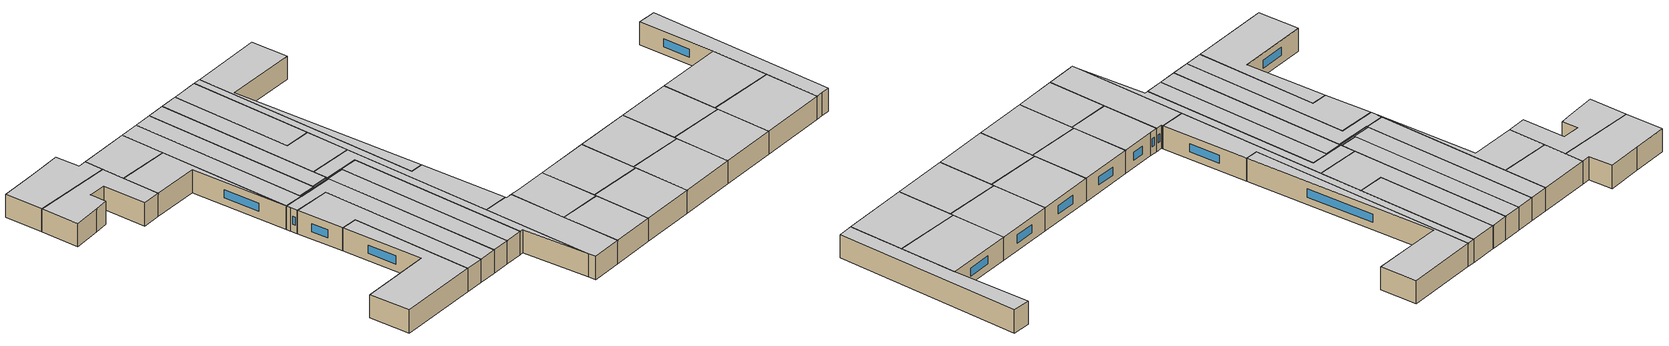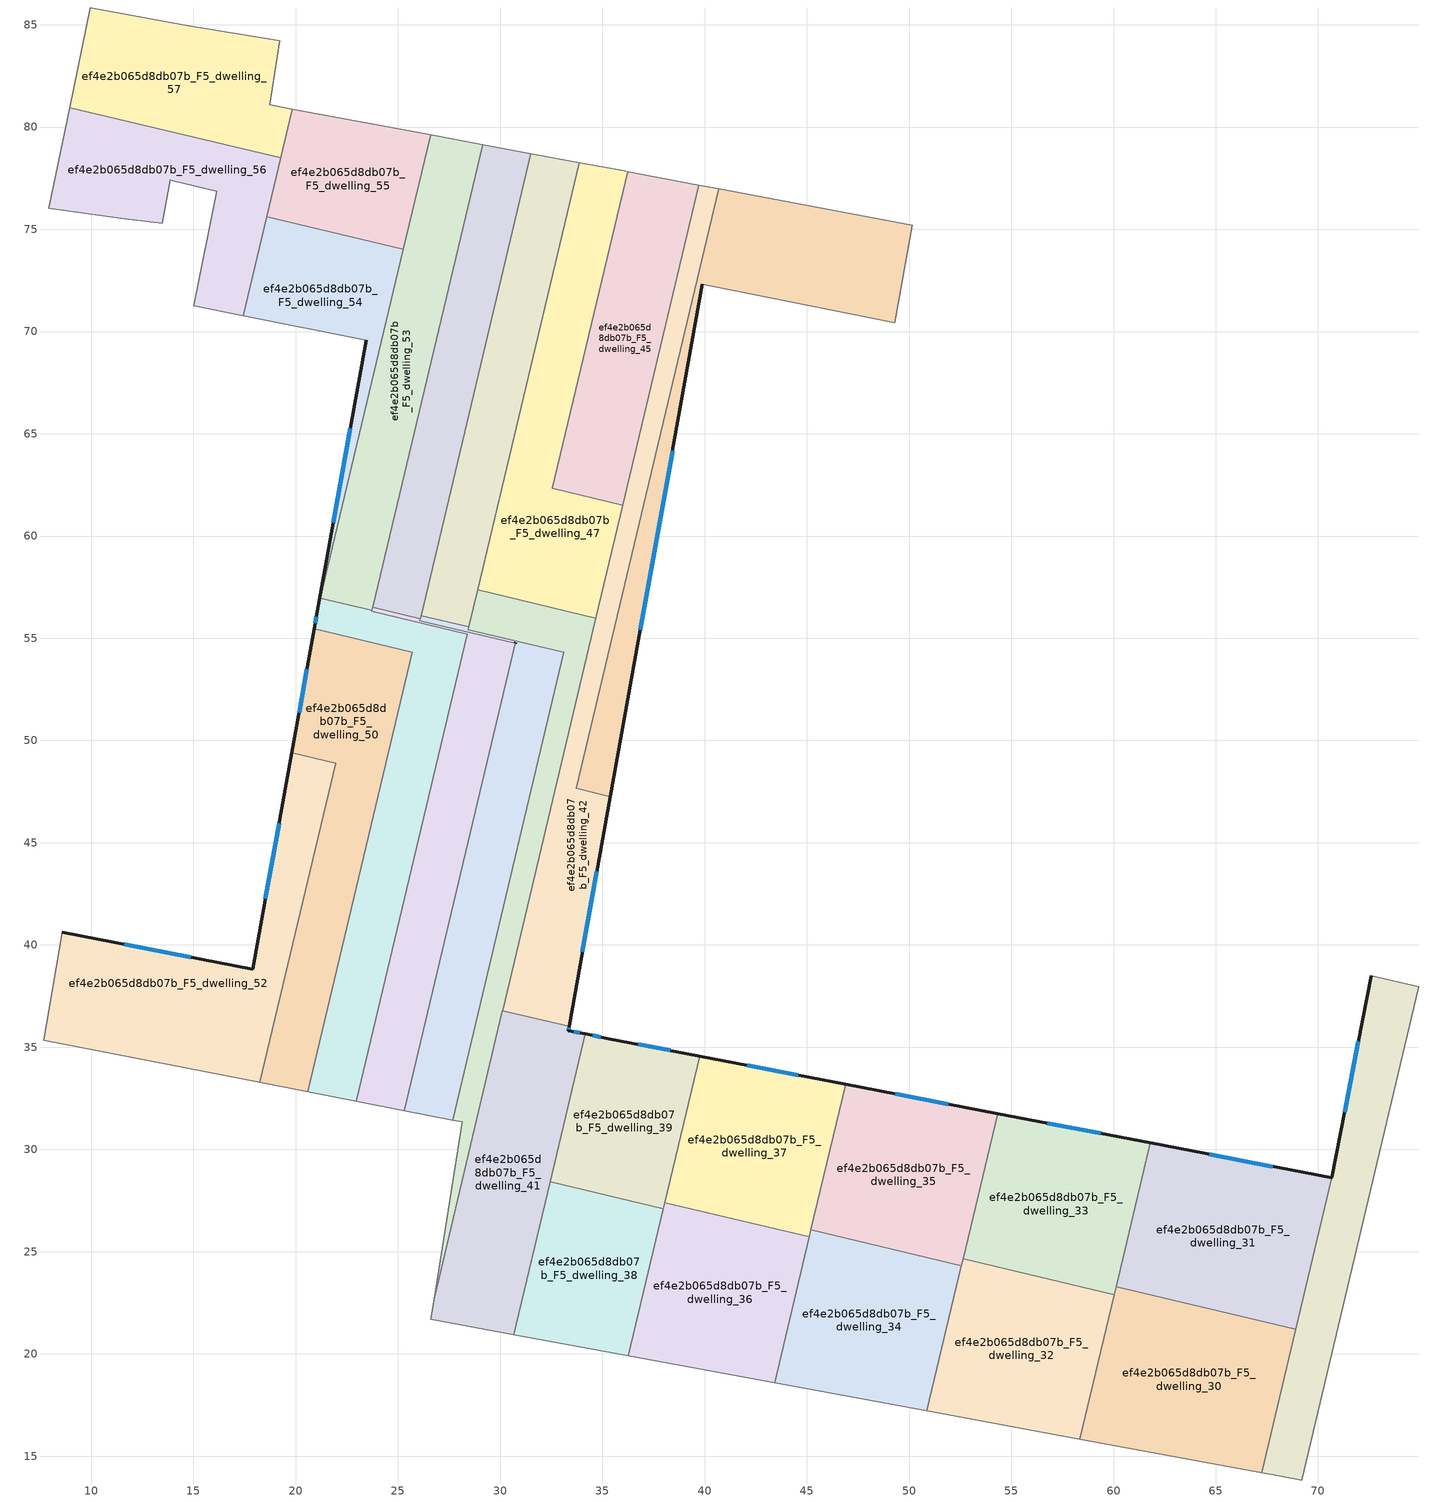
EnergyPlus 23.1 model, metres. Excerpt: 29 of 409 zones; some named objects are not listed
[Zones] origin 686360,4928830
ef4e2b065d8db07b_F5_dwelling_27
 floor to ef4e2b065d8db07b_F4_dwelling_27 (EU_floor_Construction): 74.93,37.95 69.2,13.83 68.08,14.04 67.24,14.2 70.66,28.61 70.68,28.6 72.6,38.5 z15
 wall outside (EU_wall_Construction): 72.6,38.5 70.68,28.6 70.66,28.61 z15:18
 wall adiabatic (EU_wall_Construction): 67.24,14.2 68.08,14.04 69.2,13.83 z15:18
 wall to ef4e2b065d8db07b_F5_dwelling_26 (EU_wall_Construction): 69.2,13.83 74.93,37.95 72.6,38.5 z15:18
 wall to ef4e2b065d8db07b_F5_dwelling_31 (EU_wall_Construction): 70.66,28.61 68.9,21.2 z15:18
 wall to ef4e2b065d8db07b_F5_dwelling_30 (EU_wall_Construction): 68.9,21.2 67.24,14.2 z15:18
 window (EU_Window_Construction): 71.97,35.28 71.3,31.82 z15.98:17.02
 ceiling to ef4e2b065d8db07b_F6_dwelling_27 (EU_floor_Construction): 69.2,13.83 74.93,37.95 72.6,38.5 70.68,28.6 70.66,28.61 67.24,14.2 68.08,14.04 z18
ef4e2b065d8db07b_F5_dwelling_30
 floor to ef4e2b065d8db07b_F4_dwelling_30 (EU_floor_Construction): 68.9,21.2 67.24,14.2 58.35,15.84 60.12,23.28 z15
 wall to ef4e2b065d8db07b_F5_dwelling_31 (EU_wall_Construction): 68.9,21.2 60.12,23.28 z15:18
 wall adiabatic (EU_wall_Construction): 60.03,22.9 58.35,15.84 67.24,14.2 z15:18
 wall to ef4e2b065d8db07b_F5_dwelling_33 (EU_wall_Construction): 60.12,23.28 60.03,22.9 z15:18
 ceiling to ef4e2b065d8db07b_F6_dwelling_30 (EU_floor_Construction): 67.24,14.2 68.9,21.2 60.12,23.28 58.35,15.84 z18
ef4e2b065d8db07b_F5_dwelling_31
 floor to ef4e2b065d8db07b_F4_dwelling_31 (EU_floor_Construction): 70.66,28.61 68.9,21.2 60.12,23.28 61.8,30.32 z15
 wall outside (EU_wall_Construction): 70.66,28.61 61.8,30.32 z15:18
 wall to ef4e2b065d8db07b_F5_dwelling_33 (EU_wall_Construction): 61.8,30.32 60.12,23.28 z15:18
 window (EU_Window_Construction): 67.78,29.16 64.68,29.76 z15.98:17.02
 ceiling to ef4e2b065d8db07b_F6_dwelling_31 (EU_floor_Construction): 68.9,21.2 70.66,28.61 61.8,30.32 60.12,23.28 z18
ef4e2b065d8db07b_F5_dwelling_32
 floor to ef4e2b065d8db07b_F4_dwelling_32 (EU_floor_Construction): 60.03,22.9 58.35,15.84 50.88,17.22 52.64,24.66 z15
 wall to ef4e2b065d8db07b_F5_dwelling_33 (EU_wall_Construction): 60.03,22.9 52.64,24.66 z15:18
 wall adiabatic (EU_wall_Construction): 52.56,24.31 50.88,17.22 58.35,15.84 60.03,22.9 z15:18
 wall to ef4e2b065d8db07b_F5_dwelling_35 (EU_wall_Construction): 52.64,24.66 52.56,24.31 z15:18
 ceiling to ef4e2b065d8db07b_F6_dwelling_32 (EU_floor_Construction): 58.35,15.84 60.03,22.9 52.64,24.66 50.88,17.22 z18
ef4e2b065d8db07b_F5_dwelling_33
 floor to ef4e2b065d8db07b_F4_dwelling_33 (EU_floor_Construction): 61.8,30.32 60.03,22.9 52.64,24.66 54.33,31.75 z15
 wall outside (EU_wall_Construction): 61.8,30.32 54.33,31.75 z15:18
 wall to ef4e2b065d8db07b_F5_dwelling_35 (EU_wall_Construction): 54.33,31.75 52.64,24.66 z15:18
 window (EU_Window_Construction): 59.37,30.78 56.76,31.29 z15.98:17.02
 ceiling to ef4e2b065d8db07b_F6_dwelling_33 (EU_floor_Construction): 60.03,22.9 61.8,30.32 54.33,31.75 52.64,24.66 z18
ef4e2b065d8db07b_F5_dwelling_34
 floor to ef4e2b065d8db07b_F4_dwelling_34 (EU_floor_Construction): 52.56,24.31 50.88,17.22 43.43,18.59 45.2,26.06 z15
 wall to ef4e2b065d8db07b_F5_dwelling_35 (EU_wall_Construction): 52.56,24.31 45.2,26.06 z15:18
 wall adiabatic (EU_wall_Construction): 45.12,25.72 43.43,18.59 50.88,17.22 52.56,24.31 z15:18
 wall to ef4e2b065d8db07b_F5_dwelling_37 (EU_wall_Construction): 45.2,26.06 45.12,25.72 z15:18
 ceiling to ef4e2b065d8db07b_F6_dwelling_34 (EU_floor_Construction): 50.88,17.22 52.56,24.31 45.2,26.06 43.43,18.59 z18
ef4e2b065d8db07b_F5_dwelling_35
 floor to ef4e2b065d8db07b_F4_dwelling_35 (EU_floor_Construction): 54.33,31.75 52.56,24.31 45.2,26.06 46.9,33.19 z15
 wall outside (EU_wall_Construction): 54.33,31.75 46.9,33.19 z15:18
 wall to ef4e2b065d8db07b_F5_dwelling_37 (EU_wall_Construction): 46.9,33.19 45.2,26.06 z15:18
 window (EU_Window_Construction): 51.91,32.22 49.31,32.72 z15.98:17.02
 ceiling to ef4e2b065d8db07b_F6_dwelling_35 (EU_floor_Construction): 52.56,24.31 54.33,31.75 46.9,33.19 45.2,26.06 z18
ef4e2b065d8db07b_F5_dwelling_36
 floor to ef4e2b065d8db07b_F4_dwelling_36 (EU_floor_Construction): 45.12,25.72 43.43,18.59 36.28,19.91 38.06,27.4 z15
 wall to ef4e2b065d8db07b_F5_dwelling_37 (EU_wall_Construction): 45.12,25.72 38.06,27.4 z15:18
 wall adiabatic (EU_wall_Construction): 37.99,27.11 36.28,19.91 43.43,18.59 45.12,25.72 z15:18
 wall to ef4e2b065d8db07b_F5_dwelling_39 (EU_wall_Construction): 38.06,27.4 37.99,27.11 z15:18
 ceiling to ef4e2b065d8db07b_F6_dwelling_36 (EU_floor_Construction): 43.43,18.59 45.12,25.72 38.06,27.4 36.28,19.91 z18
ef4e2b065d8db07b_F5_dwelling_37
 floor to ef4e2b065d8db07b_F4_dwelling_37 (EU_floor_Construction): 46.9,33.19 45.12,25.72 38.06,27.4 39.76,34.56 z15
 wall outside (EU_wall_Construction): 46.9,33.19 39.76,34.56 z15:18
 wall to ef4e2b065d8db07b_F5_dwelling_39 (EU_wall_Construction): 39.76,34.56 38.06,27.4 z15:18
 window (EU_Window_Construction): 44.58,33.64 42.08,34.12 z15.98:17.02
 ceiling to ef4e2b065d8db07b_F6_dwelling_37 (EU_floor_Construction): 45.12,25.72 46.9,33.19 39.76,34.56 38.06,27.4 z18
ef4e2b065d8db07b_F5_dwelling_38
 floor to ef4e2b065d8db07b_F4_dwelling_38 (EU_floor_Construction): 37.99,27.11 36.28,19.91 30.67,20.95 32.45,28.42 z15
 wall to ef4e2b065d8db07b_F5_dwelling_39 (EU_wall_Construction): 37.99,27.11 32.45,28.42 z15:18
 wall adiabatic (EU_wall_Construction): 30.67,20.95 36.28,19.91 37.99,27.11 z15:18
 wall to ef4e2b065d8db07b_F5_dwelling_41 (EU_wall_Construction): 32.45,28.42 30.67,20.95 z15:18
 ceiling to ef4e2b065d8db07b_F6_dwelling_38 (EU_floor_Construction): 36.28,19.91 37.99,27.11 32.45,28.42 30.67,20.95 z18
ef4e2b065d8db07b_F5_dwelling_39
 floor to ef4e2b065d8db07b_F4_dwelling_39 (EU_floor_Construction): 39.76,34.56 37.99,27.11 32.45,28.42 34.17,35.65 35.3,35.42 z15
 wall outside (EU_wall_Construction): 39.76,34.56 35.3,35.42 34.17,35.65 z15:18
 wall to ef4e2b065d8db07b_F5_dwelling_41 (EU_wall_Construction): 34.17,35.65 32.45,28.42 z15:18
 window (EU_Window_Construction): 38.31,34.84 36.75,35.14 / 34.93,35.5 34.53,35.58 z15.98:17.02
 ceiling to ef4e2b065d8db07b_F6_dwelling_39 (EU_floor_Construction): 37.99,27.11 39.76,34.56 35.3,35.42 34.17,35.65 32.45,28.42 z18
ef4e2b065d8db07b_F5_dwelling_40
 floor to ef4e2b065d8db07b_F4_dwelling_40 (EU_floor_Construction): 50.16,75.2 49.3,70.43 39.9,72.32 35.39,47.26 33.72,47.66 40.69,76.98 z15
 wall outside (EU_wall_Construction): 35.39,47.26 39.9,72.32 z15:18
 wall to ef4e2b065d8db07b_F5_dwelling_42 (EU_wall_Construction): 40.69,76.98 33.72,47.66 35.39,47.26 z15:18
 wall adiabatic (EU_wall_Construction): 39.9,72.32 49.3,70.43 50.16,75.2 40.69,76.98 z15:18
 window (EU_Window_Construction): 36.86,55.41 38.43,64.17 z15.98:17.02
 ceiling to ef4e2b065d8db07b_F6_dwelling_40 (EU_floor_Construction): 35.39,47.26 39.9,72.32 49.3,70.43 50.16,75.2 40.69,76.98 33.72,47.66 z18
ef4e2b065d8db07b_F5_dwelling_41
 floor to ef4e2b065d8db07b_F4_dwelling_41 (EU_floor_Construction): 33.37,36.01 33.34,35.82 34.17,35.65 30.67,20.95 26.61,21.7 26.77,22.7 30.12,36.79 z15
 wall outside (EU_wall_Construction): 34.17,35.65 33.34,35.82 33.37,36.01 z15:18
 wall adiabatic (EU_wall_Construction): 26.77,22.7 26.61,21.7 30.67,20.95 z15:18
 wall to ef4e2b065d8db07b_F5_dwelling_42 (EU_wall_Construction): 33.37,36.01 30.12,36.79 z15:18
 wall to ef4e2b065d8db07b_F5_dwelling_43 (EU_wall_Construction): 30.12,36.79 26.77,22.7 z15:18
 window (EU_Window_Construction): 33.35,35.88 33.36,35.95 / 33.9,35.7 33.61,35.76 z15.98:17.02
 ceiling to ef4e2b065d8db07b_F6_dwelling_41 (EU_floor_Construction): 30.67,20.95 34.17,35.65 33.34,35.82 33.37,36.01 30.12,36.79 26.77,22.7 26.61,21.7 z18
ef4e2b065d8db07b_F5_dwelling_42
 floor to ef4e2b065d8db07b_F4_dwelling_42 (EU_floor_Construction): 40.69,76.98 33.72,47.66 35.39,47.26 33.37,36.01 30.12,36.79 39.72,77.17 z15
 wall outside (EU_wall_Construction): 33.37,36.01 35.39,47.26 z15:18
 wall adiabatic (EU_wall_Construction): 40.69,76.98 39.72,77.17 z15:18
 wall to ef4e2b065d8db07b_F5_dwelling_45 (EU_wall_Construction): 39.72,77.17 35.99,61.51 z15:18
 wall to ef4e2b065d8db07b_F5_dwelling_43 (EU_wall_Construction): 34.68,55.99 30.12,36.79 z15:18
 wall to ef4e2b065d8db07b_F5_dwelling_47 (EU_wall_Construction): 35.99,61.51 34.68,55.99 z15:18
 window (EU_Window_Construction): 34.03,39.67 34.74,43.6 z15.98:17.02
 ceiling to ef4e2b065d8db07b_F6_dwelling_42 (EU_floor_Construction): 33.37,36.01 35.39,47.26 33.72,47.66 40.69,76.98 39.72,77.17 30.12,36.79 z18
ef4e2b065d8db07b_F5_dwelling_43
 floor to ef4e2b065d8db07b_F4_dwelling_43 (EU_floor_Construction): 34.68,55.99 26.77,22.7 28.16,31.34 27.68,31.44 33.11,54.31 28.44,55.42 28.91,57.36 z15
 wall to ef4e2b065d8db07b_F5_dwelling_47 (EU_wall_Construction): 34.68,55.99 28.91,57.36 z15:18
 wall adiabatic (EU_wall_Construction): 27.68,31.44 28.16,31.34 26.77,22.7 z15:18
 wall to ef4e2b065d8db07b_F5_dwelling_44 (EU_wall_Construction): 28.48,55.56 28.44,55.42 33.11,54.31 27.68,31.44 z15:18
 wall to ef4e2b065d8db07b_F5_dwelling_49 (EU_wall_Construction): 28.91,57.36 28.48,55.56 z15:18
 ceiling to ef4e2b065d8db07b_F6_dwelling_43 (EU_floor_Construction): 26.77,22.7 34.68,55.99 28.91,57.36 28.44,55.42 33.11,54.31 27.68,31.44 28.16,31.34 z18
ef4e2b065d8db07b_F5_dwelling_44
 floor to ef4e2b065d8db07b_F4_dwelling_44 (EU_floor_Construction): 33.11,54.31 27.68,31.44 25.32,31.9 30.77,54.81 30.75,54.75 26.08,55.87 26.14,56.11 28.48,55.56 28.44,55.42 z15
 wall outside (EU_wall_Construction): 30.75,54.75 30.77,54.81 30.75,54.75 z15:18
 wall adiabatic (EU_wall_Construction): 25.32,31.9 27.68,31.44 z15:18
 wall to ef4e2b065d8db07b_F5_dwelling_46 (EU_wall_Construction): 26.1,55.96 26.08,55.87 30.75,54.75 25.32,31.9 z15:18
 wall to ef4e2b065d8db07b_F5_dwelling_49 (EU_wall_Construction): 28.48,55.56 26.14,56.11 z15:18
 wall to ef4e2b065d8db07b_F5_dwelling_51 (EU_wall_Construction): 26.14,56.11 26.1,55.96 z15:18
 ceiling to ef4e2b065d8db07b_F6_dwelling_44 (EU_floor_Construction): 27.68,31.44 33.11,54.31 28.44,55.42 28.48,55.56 26.14,56.11 26.08,55.87 30.75,54.75 30.77,54.81 25.32,31.9 z18
ef4e2b065d8db07b_F5_dwelling_45
 floor to ef4e2b065d8db07b_F4_dwelling_45 (EU_floor_Construction): 39.72,77.17 35.99,61.51 32.55,62.33 36.24,77.82 z15
 wall adiabatic (EU_wall_Construction): 39.72,77.17 36.24,77.82 32.55,62.33 35.99,61.51 z15:18
 ceiling to ef4e2b065d8db07b_F6_dwelling_45 (EU_floor_Construction): 35.99,61.51 39.72,77.17 36.24,77.82 32.55,62.33 z18
ef4e2b065d8db07b_F5_dwelling_46
 floor to ef4e2b065d8db07b_F4_dwelling_46 (EU_floor_Construction): 30.75,54.75 25.32,31.9 22.96,32.36 28.39,55.21 23.72,56.32 23.77,56.52 26.1,55.96 26.08,55.87 z15
 wall to ef4e2b065d8db07b_F5_dwelling_51 (EU_wall_Construction): 26.1,55.96 23.77,56.52 z15:18
 wall adiabatic (EU_wall_Construction): 22.96,32.36 25.32,31.9 z15:18
 wall to ef4e2b065d8db07b_F5_dwelling_48 (EU_wall_Construction): 23.73,56.36 23.72,56.32 28.39,55.21 22.96,32.36 z15:18
 wall to ef4e2b065d8db07b_F5_dwelling_53 (EU_wall_Construction): 23.77,56.52 23.73,56.36 z15:18
 ceiling to ef4e2b065d8db07b_F6_dwelling_46 (EU_floor_Construction): 25.32,31.9 30.75,54.75 26.08,55.87 26.1,55.96 23.77,56.52 23.72,56.32 28.39,55.21 22.96,32.36 z18
ef4e2b065d8db07b_F5_dwelling_47
 floor to ef4e2b065d8db07b_F4_dwelling_47 (EU_floor_Construction): 36.24,77.82 32.55,62.33 35.99,61.51 34.68,55.99 28.91,57.36 33.87,78.26 36.07,77.85 z15
 wall adiabatic (EU_wall_Construction): 35.99,61.51 32.55,62.33 36.24,77.82 36.07,77.85 33.87,78.26 z15:18
 wall to ef4e2b065d8db07b_F5_dwelling_49 (EU_wall_Construction): 33.87,78.26 28.91,57.36 z15:18
 ceiling to ef4e2b065d8db07b_F6_dwelling_47 (EU_floor_Construction): 34.68,55.99 35.99,61.51 32.55,62.33 36.24,77.82 36.07,77.85 33.87,78.26 28.91,57.36 z18
ef4e2b065d8db07b_F5_dwelling_48
 floor to ef4e2b065d8db07b_F4_dwelling_48 (EU_floor_Construction): 28.39,55.21 22.96,32.36 20.6,32.82 25.71,54.32 20.91,55.46 21.06,56.33 21.21,56.96 23.73,56.36 23.72,56.32 z15
 wall outside (EU_wall_Construction): 21.06,56.33 20.91,55.46 z15:18
 wall to ef4e2b065d8db07b_F5_dwelling_53 (EU_wall_Construction): 23.73,56.36 21.21,56.96 z15:18
 wall adiabatic (EU_wall_Construction): 20.6,32.82 22.96,32.36 z15:18
 wall to ef4e2b065d8db07b_F5_dwelling_50 (EU_wall_Construction): 20.91,55.46 25.71,54.32 20.6,32.82 z15:18
 wall to ef4e2b065d8db07b_F5_dwelling_54 (EU_wall_Construction): 21.21,56.96 21.06,56.33 z15:18
 window (EU_Window_Construction): 21.01,56.05 20.96,55.74 z15.98:17.02
 ceiling to ef4e2b065d8db07b_F6_dwelling_48 (EU_floor_Construction): 22.96,32.36 28.39,55.21 23.72,56.32 23.73,56.36 21.21,56.96 21.06,56.33 20.91,55.46 25.71,54.32 20.6,32.82 z18
ef4e2b065d8db07b_F5_dwelling_49
 floor to ef4e2b065d8db07b_F4_dwelling_49 (EU_floor_Construction): 33.87,78.26 28.48,55.56 26.14,56.11 31.51,78.7 z15
 wall adiabatic (EU_wall_Construction): 33.87,78.26 31.51,78.7 z15:18
 wall to ef4e2b065d8db07b_F5_dwelling_51 (EU_wall_Construction): 31.51,78.7 26.14,56.11 z15:18
 ceiling to ef4e2b065d8db07b_F6_dwelling_49 (EU_floor_Construction): 28.48,55.56 33.87,78.26 31.51,78.7 26.14,56.11 z18
ef4e2b065d8db07b_F5_dwelling_50
 floor to ef4e2b065d8db07b_F4_dwelling_50 (EU_floor_Construction): 25.71,54.32 20.6,32.82 18.24,33.28 21.95,48.88 19.81,49.39 20.91,55.46 z15
 wall outside (EU_wall_Construction): 20.91,55.46 19.81,49.39 z15:18
 wall to ef4e2b065d8db07b_F5_dwelling_52 (EU_wall_Construction): 19.81,49.39 21.95,48.88 18.24,33.28 z15:18
 wall adiabatic (EU_wall_Construction): 18.24,33.28 20.6,32.82 z15:18
 window (EU_Window_Construction): 20.55,53.49 20.17,51.37 z15.98:17.02
 ceiling to ef4e2b065d8db07b_F6_dwelling_50 (EU_floor_Construction): 20.6,32.82 25.71,54.32 20.91,55.46 19.81,49.39 21.95,48.88 18.24,33.28 z18
ef4e2b065d8db07b_F5_dwelling_51
 floor to ef4e2b065d8db07b_F4_dwelling_51 (EU_floor_Construction): 31.51,78.7 26.1,55.96 23.77,56.52 29.15,79.14 z15
 wall adiabatic (EU_wall_Construction): 31.51,78.7 29.15,79.14 z15:18
 wall to ef4e2b065d8db07b_F5_dwelling_53 (EU_wall_Construction): 29.15,79.14 23.77,56.52 z15:18
 ceiling to ef4e2b065d8db07b_F6_dwelling_51 (EU_floor_Construction): 26.1,55.96 31.51,78.7 29.15,79.14 23.77,56.52 z18
ef4e2b065d8db07b_F5_dwelling_52
 floor to ef4e2b065d8db07b_F4_dwelling_52 (EU_floor_Construction): 21.95,48.88 18.24,33.28 7.68,35.34 8.6,40.62 17.9,38.8 19.81,49.39 z15
 wall outside (EU_wall_Construction): 19.81,49.39 17.9,38.8 8.6,40.62 z15:18
 wall adiabatic (EU_wall_Construction): 8.6,40.62 7.68,35.34 18.24,33.28 z15:18
 window (EU_Window_Construction): 14.87,39.39 11.62,40.03 / 19.19,45.95 18.52,42.25 z15.98:17.02
 ceiling to ef4e2b065d8db07b_F6_dwelling_52 (EU_floor_Construction): 18.24,33.28 21.95,48.88 19.81,49.39 17.9,38.8 8.6,40.62 7.68,35.34 z18
ef4e2b065d8db07b_F5_dwelling_53
 floor to ef4e2b065d8db07b_F4_dwelling_53 (EU_floor_Construction): 29.15,79.14 23.73,56.36 21.21,56.96 26.6,79.62 z15
 wall adiabatic (EU_wall_Construction): 29.15,79.14 26.6,79.62 25.27,74.03 z15:18
 wall to ef4e2b065d8db07b_F5_dwelling_54 (EU_wall_Construction): 25.27,74.03 21.21,56.96 z15:18
 ceiling to ef4e2b065d8db07b_F6_dwelling_53 (EU_floor_Construction): 23.73,56.36 29.15,79.14 26.6,79.62 21.21,56.96 z18
ef4e2b065d8db07b_F5_dwelling_54
 floor to ef4e2b065d8db07b_F4_dwelling_54 (EU_floor_Construction): 25.27,74.03 21.06,56.33 23.46,69.57 17.45,70.78 18.6,75.62 z15
 wall outside (EU_wall_Construction): 23.46,69.57 21.06,56.33 z15:18
 wall adiabatic (EU_wall_Construction): 18.6,75.62 17.45,70.78 23.46,69.57 z15:18
 wall to ef4e2b065d8db07b_F5_dwelling_55 (EU_wall_Construction): 25.27,74.03 18.6,75.62 z15:18
 window (EU_Window_Construction): 22.68,65.27 21.84,60.64 z15.98:17.02
 ceiling to ef4e2b065d8db07b_F6_dwelling_54 (EU_floor_Construction): 21.06,56.33 25.27,74.03 18.6,75.62 17.45,70.78 23.46,69.57 z18
ef4e2b065d8db07b_F5_dwelling_55
 floor to ef4e2b065d8db07b_F4_dwelling_55 (EU_floor_Construction): 26.6,79.62 25.27,74.03 18.6,75.62 19.85,80.88 z15
 wall adiabatic (EU_wall_Construction): 25.27,74.03 26.6,79.62 19.85,80.88 18.6,75.62 z15:18
 ceiling to ef4e2b065d8db07b_F6_dwelling_55 (EU_floor_Construction): 25.27,74.03 26.6,79.62 19.85,80.88 18.6,75.62 z18
ef4e2b065d8db07b_F5_dwelling_56
 floor to ef4e2b065d8db07b_F4_dwelling_56 (EU_floor_Construction): 19.28,78.49 17.45,70.78 15.01,71.26 16.14,76.87 13.99,77.38 13.87,77.41 13.47,75.3 11.62,75.51 7.92,76.03 8.94,80.95 z15
 wall adiabatic (EU_wall_Construction): 8.94,80.95 7.92,76.03 11.62,75.51 13.47,75.3 13.87,77.41 13.99,77.38 16.14,76.87 15.01,71.26 17.45,70.78 19.28,78.49 z15:18
 wall to ef4e2b065d8db07b_F5_dwelling_57 (EU_wall_Construction): 19.28,78.49 8.94,80.95 z15:18
 ceiling to ef4e2b065d8db07b_F6_dwelling_56 (EU_floor_Construction): 17.45,70.78 19.28,78.49 8.94,80.95 7.92,76.03 11.62,75.51 13.47,75.3 13.87,77.41 13.99,77.38 16.14,76.87 15.01,71.26 z18
ef4e2b065d8db07b_F5_dwelling_57
 floor to ef4e2b065d8db07b_F4_dwelling_57 (EU_floor_Construction): 19.23,84.23 18.74,81.08 19.85,80.88 19.28,78.49 8.94,80.95 9.96,85.82 14.61,84.98 z15
 wall adiabatic (EU_wall_Construction): 19.28,78.49 19.85,80.88 18.74,81.08 19.23,84.23 14.61,84.98 9.96,85.82 8.94,80.95 z15:18
 ceiling to ef4e2b065d8db07b_F6_dwelling_57 (EU_floor_Construction): 19.28,78.49 19.85,80.88 18.74,81.08 19.23,84.23 14.61,84.98 9.96,85.82 8.94,80.95 z18
[Building]
EU S2 Campaign: North Axis=0; Terrain=City; Solar Distribution=FullExterior
[Site:Location]
Bologna: Latitude=44.5; Longitude=11.25; Time Zone=1; Elevation=37
[SizingPeriod:WeatherFileDays]
AnnualSizingPeriod: Begin Month=1; Begin Day of Month=1; End Month=12; End Day of Month=31; Day of Week for Start Day=Monday; Use Weather File Daylight Saving Period=No; Use Weather File Rain and Snow Indicators=No
[MATERIAL]
EU_InternalMass_Material: Roughness=MediumRough; Thickness=0.1; Conductivity=1; Density=1800; Specific Heat=900; Thermal Absorptance=0.9; Solar Absorptance=0.7; Visible Absorptance=0.7
[MATERIAL:NOMASS] Roughness=MediumRough; Thermal Absorptance=0.9; Solar Absorptance=0.7; Visible Absorptance=0.7
Name | Thermal Resistance
EU_wall_NoMass | 0.905828
EU_floor_NoMass | 0.67114
[WINDOWMATERIAL:SIMPLEGLAZINGSYSTEM]
EU_Window_SimpleGlazing: UFactor=4.52486; Solar Heat Gain Coefficient=0.85; Visible Transmittance=0.85
[CONSTRUCTION]
EU_wall_Construction: EU_wall_NoMass
EU_floor_Construction: EU_floor_NoMass
EU_Window_Construction: EU_Window_SimpleGlazing
EU_InternalMass_Construction: EU_InternalMass_Material
[ZONE] Type=1; Multiplier=1; Ceiling Height=autocalculate; Floor Area=autocalculate; Part of Total Floor Area=Yes
Name | Volume
ef4e2b065d8db07b_F5_dwelling_27 | 154.34
ef4e2b065d8db07b_F5_dwelling_30; ef4e2b065d8db07b_F5_dwelling_31 | 200.947
ef4e2b065d8db07b_F5_dwelling_32 | 169.879
ef4e2b065d8db07b_F5_dwelling_33 | 169.869
ef4e2b065d8db07b_F5_dwelling_34 | 169.881
ef4e2b065d8db07b_F5_dwelling_35 | 169.871
ef4e2b065d8db07b_F5_dwelling_36 | 163.684
ef4e2b065d8db07b_F5_dwelling_37 | 163.699
ef4e2b065d8db07b_F5_dwelling_38 | 128.872
ef4e2b065d8db07b_F5_dwelling_39 | 128.87
ef4e2b065d8db07b_F5_dwelling_40 | 217.068
ef4e2b065d8db07b_F5_dwelling_41 | 193.476
ef4e2b065d8db07b_F5_dwelling_42 | 193.511
ef4e2b065d8db07b_F5_dwelling_43 | 124.467
ef4e2b065d8db07b_F5_dwelling_44 | 172.096
ef4e2b065d8db07b_F5_dwelling_45 | 169.858
ef4e2b065d8db07b_F5_dwelling_46 | 171.733
ef4e2b065d8db07b_F5_dwelling_47 | 215.301
ef4e2b065d8db07b_F5_dwelling_48 | 191.985
ef4e2b065d8db07b_F5_dwelling_49 | 167.658
ef4e2b065d8db07b_F5_dwelling_50 | 203.35
ef4e2b065d8db07b_F5_dwelling_51 | 168.024
ef4e2b065d8db07b_F5_dwelling_52 | 236.823
ef4e2b065d8db07b_F5_dwelling_53 | 181.244
ef4e2b065d8db07b_F5_dwelling_54 | 114.758
ef4e2b065d8db07b_F5_dwelling_55 | 114.729
ef4e2b065d8db07b_F5_dwelling_56 | 158.076
ef4e2b065d8db07b_F5_dwelling_57 | 158.06
[INTERNALMASS] Construction=EU_InternalMass_Construction
Name | Zone or ZoneList | Surface Area
ef4e2b065d8db07b_F5_dwelling_27_EU_InternalMass | ef4e2b065d8db07b_F5_dwelling_27 | 51.4452
ef4e2b065d8db07b_F5_dwelling_30_EU_InternalMass | ef4e2b065d8db07b_F5_dwelling_30 | 66.9802
ef4e2b065d8db07b_F5_dwelling_31_EU_InternalMass | ef4e2b065d8db07b_F5_dwelling_31 | 66.9855
ef4e2b065d8db07b_F5_dwelling_32_EU_InternalMass | ef4e2b065d8db07b_F5_dwelling_32 | 56.6294
ef4e2b065d8db07b_F5_dwelling_33_EU_InternalMass | ef4e2b065d8db07b_F5_dwelling_33 | 56.6257
ef4e2b065d8db07b_F5_dwelling_34_EU_InternalMass | ef4e2b065d8db07b_F5_dwelling_34 | 56.6299
ef4e2b065d8db07b_F5_dwelling_35_EU_InternalMass | ef4e2b065d8db07b_F5_dwelling_35 | 56.6262
ef4e2b065d8db07b_F5_dwelling_36_EU_InternalMass | ef4e2b065d8db07b_F5_dwelling_36 | 54.5613
ef4e2b065d8db07b_F5_dwelling_37_EU_InternalMass | ef4e2b065d8db07b_F5_dwelling_37 | 54.568
ef4e2b065d8db07b_F5_dwelling_38_EU_InternalMass | ef4e2b065d8db07b_F5_dwelling_38 | 42.9567
ef4e2b065d8db07b_F5_dwelling_39_EU_InternalMass | ef4e2b065d8db07b_F5_dwelling_39 | 42.9555
ef4e2b065d8db07b_F5_dwelling_40_EU_InternalMass | ef4e2b065d8db07b_F5_dwelling_40 | 72.3496
ef4e2b065d8db07b_F5_dwelling_41_EU_InternalMass | ef4e2b065d8db07b_F5_dwelling_41 | 64.4912
ef4e2b065d8db07b_F5_dwelling_42_EU_InternalMass | ef4e2b065d8db07b_F5_dwelling_42 | 64.5038
ef4e2b065d8db07b_F5_dwelling_43_EU_InternalMass | ef4e2b065d8db07b_F5_dwelling_43 | 41.4753
ef4e2b065d8db07b_F5_dwelling_44_EU_InternalMass | ef4e2b065d8db07b_F5_dwelling_44 | 57.3643
ef4e2b065d8db07b_F5_dwelling_45_EU_InternalMass | ef4e2b065d8db07b_F5_dwelling_45 | 56.6198
ef4e2b065d8db07b_F5_dwelling_46_EU_InternalMass | ef4e2b065d8db07b_F5_dwelling_46 | 57.2459
ef4e2b065d8db07b_F5_dwelling_47_EU_InternalMass | ef4e2b065d8db07b_F5_dwelling_47 | 71.7696
ef4e2b065d8db07b_F5_dwelling_48_EU_InternalMass | ef4e2b065d8db07b_F5_dwelling_48 | 63.9918
ef4e2b065d8db07b_F5_dwelling_49_EU_InternalMass | ef4e2b065d8db07b_F5_dwelling_49 | 55.8805
ef4e2b065d8db07b_F5_dwelling_50_EU_InternalMass | ef4e2b065d8db07b_F5_dwelling_50 | 67.7827
ef4e2b065d8db07b_F5_dwelling_51_EU_InternalMass | ef4e2b065d8db07b_F5_dwelling_51 | 56.0156
ef4e2b065d8db07b_F5_dwelling_52_EU_InternalMass | ef4e2b065d8db07b_F5_dwelling_52 | 78.9379
ef4e2b065d8db07b_F5_dwelling_53_EU_InternalMass | ef4e2b065d8db07b_F5_dwelling_53 | 60.4231
ef4e2b065d8db07b_F5_dwelling_54_EU_InternalMass | ef4e2b065d8db07b_F5_dwelling_54 | 38.2533
ef4e2b065d8db07b_F5_dwelling_55_EU_InternalMass | ef4e2b065d8db07b_F5_dwelling_55 | 38.2434
ef4e2b065d8db07b_F5_dwelling_56_EU_InternalMass | ef4e2b065d8db07b_F5_dwelling_56 | 52.692
ef4e2b065d8db07b_F5_dwelling_57_EU_InternalMass | ef4e2b065d8db07b_F5_dwelling_57 | 52.6876
[OTHEREQUIPMENT] Fuel Type=Electricity; Design Level Calculation Method=Watts/Area; Power per Zone Floor Area=1; Fraction Latent=0; Fraction Radiant=0; Fraction Lost=0; Carbon Dioxide Generation Rate=0; EndUse Subcategory=EU_Step8_InternalGains
Name | Zone or ZoneList or Space or SpaceList | Schedule
EU_Step8_InternalGain_ef4e2b065d8db07b_F5_dwelling_27_f000 | ef4e2b065d8db07b_F5_dwelling_27 | EU_Step8_GainSchedule_ef4e2b065d8db07b_F5_dwelling_27_f000
EU_Step8_InternalGain_ef4e2b065d8db07b_F5_dwelling_30_f000 | ef4e2b065d8db07b_F5_dwelling_30 | EU_Step8_GainSchedule_ef4e2b065d8db07b_F5_dwelling_30_f000
EU_Step8_InternalGain_ef4e2b065d8db07b_F5_dwelling_31_f000 | ef4e2b065d8db07b_F5_dwelling_31 | EU_Step8_GainSchedule_ef4e2b065d8db07b_F5_dwelling_31_f000
EU_Step8_InternalGain_ef4e2b065d8db07b_F5_dwelling_32_f000 | ef4e2b065d8db07b_F5_dwelling_32 | EU_Step8_GainSchedule_ef4e2b065d8db07b_F5_dwelling_32_f000
EU_Step8_InternalGain_ef4e2b065d8db07b_F5_dwelling_33_f000 | ef4e2b065d8db07b_F5_dwelling_33 | EU_Step8_GainSchedule_ef4e2b065d8db07b_F5_dwelling_33_f000
EU_Step8_InternalGain_ef4e2b065d8db07b_F5_dwelling_34_f000 | ef4e2b065d8db07b_F5_dwelling_34 | EU_Step8_GainSchedule_ef4e2b065d8db07b_F5_dwelling_34_f000
EU_Step8_InternalGain_ef4e2b065d8db07b_F5_dwelling_35_f000 | ef4e2b065d8db07b_F5_dwelling_35 | EU_Step8_GainSchedule_ef4e2b065d8db07b_F5_dwelling_35_f000
EU_Step8_InternalGain_ef4e2b065d8db07b_F5_dwelling_36_f000 | ef4e2b065d8db07b_F5_dwelling_36 | EU_Step8_GainSchedule_ef4e2b065d8db07b_F5_dwelling_36_f000
EU_Step8_InternalGain_ef4e2b065d8db07b_F5_dwelling_37_f000 | ef4e2b065d8db07b_F5_dwelling_37 | EU_Step8_GainSchedule_ef4e2b065d8db07b_F5_dwelling_37_f000
EU_Step8_InternalGain_ef4e2b065d8db07b_F5_dwelling_38_f000 | ef4e2b065d8db07b_F5_dwelling_38 | EU_Step8_GainSchedule_ef4e2b065d8db07b_F5_dwelling_38_f000
EU_Step8_InternalGain_ef4e2b065d8db07b_F5_dwelling_39_f000 | ef4e2b065d8db07b_F5_dwelling_39 | EU_Step8_GainSchedule_ef4e2b065d8db07b_F5_dwelling_39_f000
EU_Step8_InternalGain_ef4e2b065d8db07b_F5_dwelling_40_f000 | ef4e2b065d8db07b_F5_dwelling_40 | EU_Step8_GainSchedule_ef4e2b065d8db07b_F5_dwelling_40_f000
EU_Step8_InternalGain_ef4e2b065d8db07b_F5_dwelling_41_f000 | ef4e2b065d8db07b_F5_dwelling_41 | EU_Step8_GainSchedule_ef4e2b065d8db07b_F5_dwelling_41_f000
EU_Step8_InternalGain_ef4e2b065d8db07b_F5_dwelling_42_f000 | ef4e2b065d8db07b_F5_dwelling_42 | EU_Step8_GainSchedule_ef4e2b065d8db07b_F5_dwelling_42_f000
EU_Step8_InternalGain_ef4e2b065d8db07b_F5_dwelling_43_f000 | ef4e2b065d8db07b_F5_dwelling_43 | EU_Step8_GainSchedule_ef4e2b065d8db07b_F5_dwelling_43_f000
EU_Step8_InternalGain_ef4e2b065d8db07b_F5_dwelling_44_f000 | ef4e2b065d8db07b_F5_dwelling_44 | EU_Step8_GainSchedule_ef4e2b065d8db07b_F5_dwelling_44_f000
EU_Step8_InternalGain_ef4e2b065d8db07b_F5_dwelling_45_f000 | ef4e2b065d8db07b_F5_dwelling_45 | EU_Step8_GainSchedule_ef4e2b065d8db07b_F5_dwelling_45_f000
EU_Step8_InternalGain_ef4e2b065d8db07b_F5_dwelling_46_f000 | ef4e2b065d8db07b_F5_dwelling_46 | EU_Step8_GainSchedule_ef4e2b065d8db07b_F5_dwelling_46_f000
EU_Step8_InternalGain_ef4e2b065d8db07b_F5_dwelling_47_f000 | ef4e2b065d8db07b_F5_dwelling_47 | EU_Step8_GainSchedule_ef4e2b065d8db07b_F5_dwelling_47_f000
EU_Step8_InternalGain_ef4e2b065d8db07b_F5_dwelling_48_f000 | ef4e2b065d8db07b_F5_dwelling_48 | EU_Step8_GainSchedule_ef4e2b065d8db07b_F5_dwelling_48_f000
EU_Step8_InternalGain_ef4e2b065d8db07b_F5_dwelling_49_f000 | ef4e2b065d8db07b_F5_dwelling_49 | EU_Step8_GainSchedule_ef4e2b065d8db07b_F5_dwelling_49_f000
EU_Step8_InternalGain_ef4e2b065d8db07b_F5_dwelling_50_f000 | ef4e2b065d8db07b_F5_dwelling_50 | EU_Step8_GainSchedule_ef4e2b065d8db07b_F5_dwelling_50_f000
EU_Step8_InternalGain_ef4e2b065d8db07b_F5_dwelling_51_f000 | ef4e2b065d8db07b_F5_dwelling_51 | EU_Step8_GainSchedule_ef4e2b065d8db07b_F5_dwelling_51_f000
EU_Step8_InternalGain_ef4e2b065d8db07b_F5_dwelling_52_f000 | ef4e2b065d8db07b_F5_dwelling_52 | EU_Step8_GainSchedule_ef4e2b065d8db07b_F5_dwelling_52_f000
EU_Step8_InternalGain_ef4e2b065d8db07b_F5_dwelling_53_f000 | ef4e2b065d8db07b_F5_dwelling_53 | EU_Step8_GainSchedule_ef4e2b065d8db07b_F5_dwelling_53_f000
EU_Step8_InternalGain_ef4e2b065d8db07b_F5_dwelling_54_f000 | ef4e2b065d8db07b_F5_dwelling_54 | EU_Step8_GainSchedule_ef4e2b065d8db07b_F5_dwelling_54_f000
EU_Step8_InternalGain_ef4e2b065d8db07b_F5_dwelling_55_f000 | ef4e2b065d8db07b_F5_dwelling_55 | EU_Step8_GainSchedule_ef4e2b065d8db07b_F5_dwelling_55_f000
EU_Step8_InternalGain_ef4e2b065d8db07b_F5_dwelling_56_f000 | ef4e2b065d8db07b_F5_dwelling_56 | EU_Step8_GainSchedule_ef4e2b065d8db07b_F5_dwelling_56_f000
EU_Step8_InternalGain_ef4e2b065d8db07b_F5_dwelling_57_f000 | ef4e2b065d8db07b_F5_dwelling_57 | EU_Step8_GainSchedule_ef4e2b065d8db07b_F5_dwelling_57_f000
[ZONEVENTILATION:DESIGNFLOWRATE] Schedule=EU_AlwaysOn; Design Flow Rate Calculation Method=AirChanges/Hour; Air Changes per Hour=0.73129; Ventilation Type=Natural; Fan Pressure Rise=0; Fan Total Efficiency=1; Constant Term Coefficient=1; Temperature Term Coefficient=0; Velocity Term Coefficient=0; Velocity Squared Term Coefficient=0; Minimum Indoor Temperature=-100; Maximum Indoor Temperature=100; Delta Temperature=-100; Minimum Outdoor Temperature=-100; Maximum Outdoor Temperature=100; Maximum Wind Speed=40
Name | Zone or ZoneList or Space or SpaceList
EU_ConstantAir_ef4e2b065d8db07b_F5_dwelling_27 | ef4e2b065d8db07b_F5_dwelling_27
EU_ConstantAir_ef4e2b065d8db07b_F5_dwelling_30 | ef4e2b065d8db07b_F5_dwelling_30
EU_ConstantAir_ef4e2b065d8db07b_F5_dwelling_31 | ef4e2b065d8db07b_F5_dwelling_31
EU_ConstantAir_ef4e2b065d8db07b_F5_dwelling_32 | ef4e2b065d8db07b_F5_dwelling_32
EU_ConstantAir_ef4e2b065d8db07b_F5_dwelling_33 | ef4e2b065d8db07b_F5_dwelling_33
EU_ConstantAir_ef4e2b065d8db07b_F5_dwelling_34 | ef4e2b065d8db07b_F5_dwelling_34
EU_ConstantAir_ef4e2b065d8db07b_F5_dwelling_35 | ef4e2b065d8db07b_F5_dwelling_35
EU_ConstantAir_ef4e2b065d8db07b_F5_dwelling_36 | ef4e2b065d8db07b_F5_dwelling_36
EU_ConstantAir_ef4e2b065d8db07b_F5_dwelling_37 | ef4e2b065d8db07b_F5_dwelling_37
EU_ConstantAir_ef4e2b065d8db07b_F5_dwelling_38 | ef4e2b065d8db07b_F5_dwelling_38
EU_ConstantAir_ef4e2b065d8db07b_F5_dwelling_39 | ef4e2b065d8db07b_F5_dwelling_39
EU_ConstantAir_ef4e2b065d8db07b_F5_dwelling_40 | ef4e2b065d8db07b_F5_dwelling_40
EU_ConstantAir_ef4e2b065d8db07b_F5_dwelling_41 | ef4e2b065d8db07b_F5_dwelling_41
EU_ConstantAir_ef4e2b065d8db07b_F5_dwelling_42 | ef4e2b065d8db07b_F5_dwelling_42
EU_ConstantAir_ef4e2b065d8db07b_F5_dwelling_43 | ef4e2b065d8db07b_F5_dwelling_43
EU_ConstantAir_ef4e2b065d8db07b_F5_dwelling_44 | ef4e2b065d8db07b_F5_dwelling_44
EU_ConstantAir_ef4e2b065d8db07b_F5_dwelling_45 | ef4e2b065d8db07b_F5_dwelling_45
EU_ConstantAir_ef4e2b065d8db07b_F5_dwelling_46 | ef4e2b065d8db07b_F5_dwelling_46
EU_ConstantAir_ef4e2b065d8db07b_F5_dwelling_47 | ef4e2b065d8db07b_F5_dwelling_47
EU_ConstantAir_ef4e2b065d8db07b_F5_dwelling_48 | ef4e2b065d8db07b_F5_dwelling_48
EU_ConstantAir_ef4e2b065d8db07b_F5_dwelling_49 | ef4e2b065d8db07b_F5_dwelling_49
EU_ConstantAir_ef4e2b065d8db07b_F5_dwelling_50 | ef4e2b065d8db07b_F5_dwelling_50
EU_ConstantAir_ef4e2b065d8db07b_F5_dwelling_51 | ef4e2b065d8db07b_F5_dwelling_51
EU_ConstantAir_ef4e2b065d8db07b_F5_dwelling_52 | ef4e2b065d8db07b_F5_dwelling_52
EU_ConstantAir_ef4e2b065d8db07b_F5_dwelling_53 | ef4e2b065d8db07b_F5_dwelling_53
EU_ConstantAir_ef4e2b065d8db07b_F5_dwelling_54 | ef4e2b065d8db07b_F5_dwelling_54
EU_ConstantAir_ef4e2b065d8db07b_F5_dwelling_55 | ef4e2b065d8db07b_F5_dwelling_55
EU_ConstantAir_ef4e2b065d8db07b_F5_dwelling_56 | ef4e2b065d8db07b_F5_dwelling_56
EU_ConstantAir_ef4e2b065d8db07b_F5_dwelling_57 | ef4e2b065d8db07b_F5_dwelling_57
[HVACTEMPLATE:ZONE:IDEALLOADSAIRSYSTEM] System Availability Schedule=EU_AlwaysOn; Maximum Heating Supply Air Temperature=50; Minimum Cooling Supply Air Temperature=13; Maximum Heating Supply Air Humidity Ratio=0.0156; Minimum Cooling Supply Air Humidity Ratio=0.0077; Heating Limit=NoLimit; Cooling Limit=NoLimit; Heating Availability Schedule=EU_AlwaysOn; Cooling Availability Schedule=EU_CoolingOff; Dehumidification Control Type=ConstantSensibleHeatRatio; Cooling Sensible Heat Ratio=0.7; Dehumidification Setpoint=60; Humidification Control Type=None; Humidification Setpoint=30; Outdoor Air Method=None; Outdoor Air Flow Rate per Person=0.00944; Outdoor Air Flow Rate per Zone Floor Area=0; Outdoor Air Flow Rate per Zone=0; Demand Controlled Ventilation Type=None; Outdoor Air Economizer Type=NoEconomizer; Heat Recovery Type=None; Sensible Heat Recovery Effectiveness=0.7; Latent Heat Recovery Effectiveness=0.65
Name | Template Thermostat
ef4e2b065d8db07b_F5_dwelling_27 | EU_HeatOnly_ef4e2b065d8db07b_F5_dwelling_27
ef4e2b065d8db07b_F5_dwelling_30 | EU_HeatOnly_ef4e2b065d8db07b_F5_dwelling_30
ef4e2b065d8db07b_F5_dwelling_31 | EU_HeatOnly_ef4e2b065d8db07b_F5_dwelling_31
ef4e2b065d8db07b_F5_dwelling_32 | EU_HeatOnly_ef4e2b065d8db07b_F5_dwelling_32
ef4e2b065d8db07b_F5_dwelling_33 | EU_HeatOnly_ef4e2b065d8db07b_F5_dwelling_33
ef4e2b065d8db07b_F5_dwelling_34 | EU_HeatOnly_ef4e2b065d8db07b_F5_dwelling_34
ef4e2b065d8db07b_F5_dwelling_35 | EU_HeatOnly_ef4e2b065d8db07b_F5_dwelling_35
ef4e2b065d8db07b_F5_dwelling_36 | EU_HeatOnly_ef4e2b065d8db07b_F5_dwelling_36
ef4e2b065d8db07b_F5_dwelling_37 | EU_HeatOnly_ef4e2b065d8db07b_F5_dwelling_37
ef4e2b065d8db07b_F5_dwelling_38 | EU_HeatOnly_ef4e2b065d8db07b_F5_dwelling_38
ef4e2b065d8db07b_F5_dwelling_39 | EU_HeatOnly_ef4e2b065d8db07b_F5_dwelling_39
ef4e2b065d8db07b_F5_dwelling_40 | EU_HeatOnly_ef4e2b065d8db07b_F5_dwelling_40
ef4e2b065d8db07b_F5_dwelling_41 | EU_HeatOnly_ef4e2b065d8db07b_F5_dwelling_41
ef4e2b065d8db07b_F5_dwelling_42 | EU_HeatOnly_ef4e2b065d8db07b_F5_dwelling_42
ef4e2b065d8db07b_F5_dwelling_43 | EU_HeatOnly_ef4e2b065d8db07b_F5_dwelling_43
ef4e2b065d8db07b_F5_dwelling_44 | EU_HeatOnly_ef4e2b065d8db07b_F5_dwelling_44
ef4e2b065d8db07b_F5_dwelling_45 | EU_HeatOnly_ef4e2b065d8db07b_F5_dwelling_45
ef4e2b065d8db07b_F5_dwelling_46 | EU_HeatOnly_ef4e2b065d8db07b_F5_dwelling_46
ef4e2b065d8db07b_F5_dwelling_47 | EU_HeatOnly_ef4e2b065d8db07b_F5_dwelling_47
ef4e2b065d8db07b_F5_dwelling_48 | EU_HeatOnly_ef4e2b065d8db07b_F5_dwelling_48
ef4e2b065d8db07b_F5_dwelling_49 | EU_HeatOnly_ef4e2b065d8db07b_F5_dwelling_49
ef4e2b065d8db07b_F5_dwelling_50 | EU_HeatOnly_ef4e2b065d8db07b_F5_dwelling_50
ef4e2b065d8db07b_F5_dwelling_51 | EU_HeatOnly_ef4e2b065d8db07b_F5_dwelling_51
ef4e2b065d8db07b_F5_dwelling_52 | EU_HeatOnly_ef4e2b065d8db07b_F5_dwelling_52
ef4e2b065d8db07b_F5_dwelling_53 | EU_HeatOnly_ef4e2b065d8db07b_F5_dwelling_53
ef4e2b065d8db07b_F5_dwelling_54 | EU_HeatOnly_ef4e2b065d8db07b_F5_dwelling_54
ef4e2b065d8db07b_F5_dwelling_55 | EU_HeatOnly_ef4e2b065d8db07b_F5_dwelling_55
ef4e2b065d8db07b_F5_dwelling_56 | EU_HeatOnly_ef4e2b065d8db07b_F5_dwelling_56
ef4e2b065d8db07b_F5_dwelling_57 | EU_HeatOnly_ef4e2b065d8db07b_F5_dwelling_57
[SIZING:ZONE] Zone Cooling Design Supply Air Temperature Input Method=SupplyAirTemperature; Zone Cooling Design Supply Air Temperature=13; Zone Heating Design Supply Air Temperature Input Method=SupplyAirTemperature; Zone Heating Design Supply Air Temperature=50; Zone Cooling Design Supply Air Humidity Ratio=0.008; Zone Heating Design Supply Air Humidity Ratio=0.008; Cooling Design Air Flow Method=DesignDay; Cooling Design Air Flow Rate=0; Cooling Minimum Air Flow per Zone Floor Area=0.000762; Cooling Minimum Air Flow=0; Cooling Minimum Air Flow Fraction=0.2; Heating Design Air Flow Method=DesignDay; Heating Design Air Flow Rate=0; Heating Maximum Air Flow per Zone Floor Area=0.002032; Heating Maximum Air Flow=0.141576; Heating Maximum Air Flow Fraction=0.3; Account for Dedicated Outdoor Air System=No; Dedicated Outdoor Air System Control Strategy=NeutralSupplyAir; Dedicated Outdoor Air Low Setpoint Temperature for Design=autosize; Dedicated Outdoor Air High Setpoint Temperature for Design=autosize; Zone Load Sizing Method=Sensible Load Only No Latent Load; Zone Latent Cooling Design Supply Air Humidity Ratio Input Method=HumidityRatioDifference; Zone Cooling Design Supply Air Humidity Ratio Difference=0.005; Zone Latent Heating Design Supply Air Humidity Ratio Input Method=HumidityRatioDifference; Zone Humidification Design Supply Air Humidity Ratio Difference=0.005
ef4e2b065d8db07b_F5_dwelling_27; ef4e2b065d8db07b_F5_dwelling_30; ef4e2b065d8db07b_F5_dwelling_31; ef4e2b065d8db07b_F5_dwelling_32; ef4e2b065d8db07b_F5_dwelling_33; ef4e2b065d8db07b_F5_dwelling_34; ef4e2b065d8db07b_F5_dwelling_35; ef4e2b065d8db07b_F5_dwelling_36; ef4e2b065d8db07b_F5_dwelling_37; ef4e2b065d8db07b_F5_dwelling_38; ef4e2b065d8db07b_F5_dwelling_39; ef4e2b065d8db07b_F5_dwelling_40; ef4e2b065d8db07b_F5_dwelling_41; ef4e2b065d8db07b_F5_dwelling_42; ef4e2b065d8db07b_F5_dwelling_43; ef4e2b065d8db07b_F5_dwelling_44; ef4e2b065d8db07b_F5_dwelling_45; ef4e2b065d8db07b_F5_dwelling_46; ef4e2b065d8db07b_F5_dwelling_47; ef4e2b065d8db07b_F5_dwelling_48; ef4e2b065d8db07b_F5_dwelling_49; ef4e2b065d8db07b_F5_dwelling_50; ef4e2b065d8db07b_F5_dwelling_51; ef4e2b065d8db07b_F5_dwelling_52; ef4e2b065d8db07b_F5_dwelling_53; ef4e2b065d8db07b_F5_dwelling_54; ef4e2b065d8db07b_F5_dwelling_55; ef4e2b065d8db07b_F5_dwelling_56; ef4e2b065d8db07b_F5_dwelling_57
[SCHEDULE:CONSTANT]
Name | Hourly Value
EU_AlwaysOn | 1
EU_CoolingOff | 0
[SCHEDULE:FILE] Column Number=1; Rows to Skip at Top=0; Number of Hours of Data=8760; Column Separator=Comma; Interpolate to Timestep=No; Minutes per Item=60; Adjust Schedule for Daylight Savings=Yes
Name | File
EU_Step8_GainSchedule_ef4e2b065d8db07b_F5_dwelling_27_f000 | ../../schedules/ef4e2b065d8db07b/ef4e2b065d8db07b_F5_dwelling_27_f000_gain.csv
EU_Step8_GainSchedule_ef4e2b065d8db07b_F5_dwelling_30_f000 | ../../schedules/ef4e2b065d8db07b/ef4e2b065d8db07b_F5_dwelling_30_f000_gain.csv
EU_Step8_GainSchedule_ef4e2b065d8db07b_F5_dwelling_31_f000 | ../../schedules/ef4e2b065d8db07b/ef4e2b065d8db07b_F5_dwelling_31_f000_gain.csv
EU_Step8_GainSchedule_ef4e2b065d8db07b_F5_dwelling_32_f000 | ../../schedules/ef4e2b065d8db07b/ef4e2b065d8db07b_F5_dwelling_32_f000_gain.csv
EU_Step8_GainSchedule_ef4e2b065d8db07b_F5_dwelling_33_f000 | ../../schedules/ef4e2b065d8db07b/ef4e2b065d8db07b_F5_dwelling_33_f000_gain.csv
EU_Step8_GainSchedule_ef4e2b065d8db07b_F5_dwelling_34_f000 | ../../schedules/ef4e2b065d8db07b/ef4e2b065d8db07b_F5_dwelling_34_f000_gain.csv
EU_Step8_GainSchedule_ef4e2b065d8db07b_F5_dwelling_35_f000 | ../../schedules/ef4e2b065d8db07b/ef4e2b065d8db07b_F5_dwelling_35_f000_gain.csv
EU_Step8_GainSchedule_ef4e2b065d8db07b_F5_dwelling_36_f000 | ../../schedules/ef4e2b065d8db07b/ef4e2b065d8db07b_F5_dwelling_36_f000_gain.csv
EU_Step8_GainSchedule_ef4e2b065d8db07b_F5_dwelling_37_f000 | ../../schedules/ef4e2b065d8db07b/ef4e2b065d8db07b_F5_dwelling_37_f000_gain.csv
EU_Step8_GainSchedule_ef4e2b065d8db07b_F5_dwelling_38_f000 | ../../schedules/ef4e2b065d8db07b/ef4e2b065d8db07b_F5_dwelling_38_f000_gain.csv
EU_Step8_GainSchedule_ef4e2b065d8db07b_F5_dwelling_39_f000 | ../../schedules/ef4e2b065d8db07b/ef4e2b065d8db07b_F5_dwelling_39_f000_gain.csv
EU_Step8_GainSchedule_ef4e2b065d8db07b_F5_dwelling_40_f000 | ../../schedules/ef4e2b065d8db07b/ef4e2b065d8db07b_F5_dwelling_40_f000_gain.csv
EU_Step8_GainSchedule_ef4e2b065d8db07b_F5_dwelling_41_f000 | ../../schedules/ef4e2b065d8db07b/ef4e2b065d8db07b_F5_dwelling_41_f000_gain.csv
EU_Step8_GainSchedule_ef4e2b065d8db07b_F5_dwelling_42_f000 | ../../schedules/ef4e2b065d8db07b/ef4e2b065d8db07b_F5_dwelling_42_f000_gain.csv
EU_Step8_GainSchedule_ef4e2b065d8db07b_F5_dwelling_43_f000 | ../../schedules/ef4e2b065d8db07b/ef4e2b065d8db07b_F5_dwelling_43_f000_gain.csv
EU_Step8_GainSchedule_ef4e2b065d8db07b_F5_dwelling_44_f000 | ../../schedules/ef4e2b065d8db07b/ef4e2b065d8db07b_F5_dwelling_44_f000_gain.csv
EU_Step8_GainSchedule_ef4e2b065d8db07b_F5_dwelling_45_f000 | ../../schedules/ef4e2b065d8db07b/ef4e2b065d8db07b_F5_dwelling_45_f000_gain.csv
EU_Step8_GainSchedule_ef4e2b065d8db07b_F5_dwelling_46_f000 | ../../schedules/ef4e2b065d8db07b/ef4e2b065d8db07b_F5_dwelling_46_f000_gain.csv
EU_Step8_GainSchedule_ef4e2b065d8db07b_F5_dwelling_47_f000 | ../../schedules/ef4e2b065d8db07b/ef4e2b065d8db07b_F5_dwelling_47_f000_gain.csv
EU_Step8_GainSchedule_ef4e2b065d8db07b_F5_dwelling_48_f000 | ../../schedules/ef4e2b065d8db07b/ef4e2b065d8db07b_F5_dwelling_48_f000_gain.csv
EU_Step8_GainSchedule_ef4e2b065d8db07b_F5_dwelling_49_f000 | ../../schedules/ef4e2b065d8db07b/ef4e2b065d8db07b_F5_dwelling_49_f000_gain.csv
EU_Step8_GainSchedule_ef4e2b065d8db07b_F5_dwelling_50_f000 | ../../schedules/ef4e2b065d8db07b/ef4e2b065d8db07b_F5_dwelling_50_f000_gain.csv
EU_Step8_GainSchedule_ef4e2b065d8db07b_F5_dwelling_51_f000 | ../../schedules/ef4e2b065d8db07b/ef4e2b065d8db07b_F5_dwelling_51_f000_gain.csv
EU_Step8_GainSchedule_ef4e2b065d8db07b_F5_dwelling_52_f000 | ../../schedules/ef4e2b065d8db07b/ef4e2b065d8db07b_F5_dwelling_52_f000_gain.csv
EU_Step8_GainSchedule_ef4e2b065d8db07b_F5_dwelling_53_f000 | ../../schedules/ef4e2b065d8db07b/ef4e2b065d8db07b_F5_dwelling_53_f000_gain.csv
EU_Step8_GainSchedule_ef4e2b065d8db07b_F5_dwelling_54_f000 | ../../schedules/ef4e2b065d8db07b/ef4e2b065d8db07b_F5_dwelling_54_f000_gain.csv
EU_Step8_GainSchedule_ef4e2b065d8db07b_F5_dwelling_55_f000 | ../../schedules/ef4e2b065d8db07b/ef4e2b065d8db07b_F5_dwelling_55_f000_gain.csv
EU_Step8_GainSchedule_ef4e2b065d8db07b_F5_dwelling_56_f000 | ../../schedules/ef4e2b065d8db07b/ef4e2b065d8db07b_F5_dwelling_56_f000_gain.csv
EU_Step8_GainSchedule_ef4e2b065d8db07b_F5_dwelling_57_f000 | ../../schedules/ef4e2b065d8db07b/ef4e2b065d8db07b_F5_dwelling_57_f000_gain.csv
